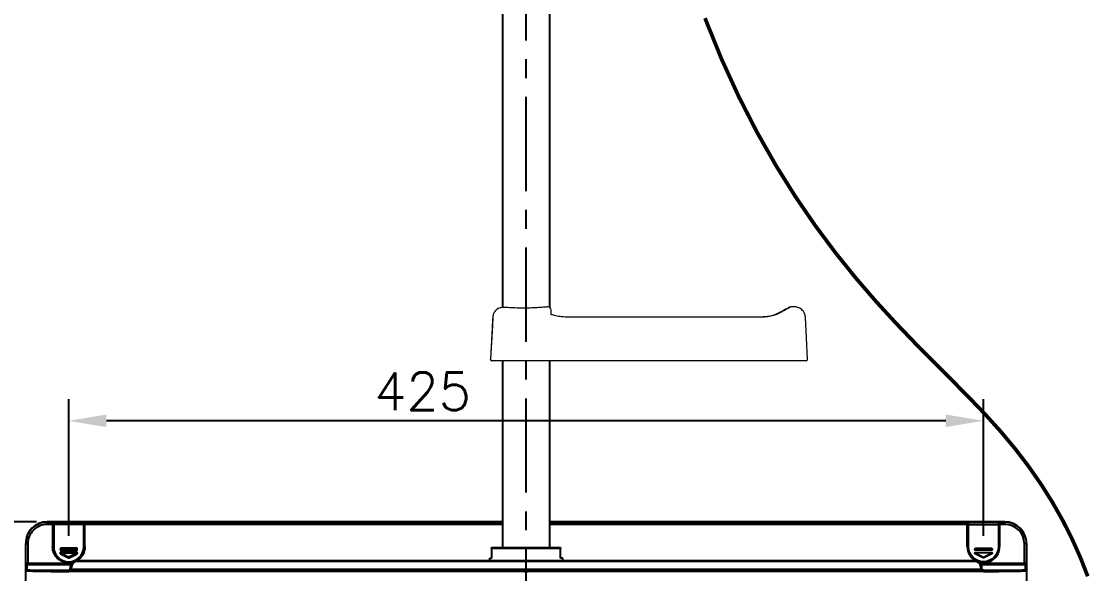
# Model space of a CAD drawing. Extents: x -4069 to -3649, y -4303 to -3709.
# Drawn here: x -3984.9 to -3885.6, y -4115 to -4063.7 of the extents above; entities that cross this region are included whole.
import ezdxf

# ---------------------------------------------------------------- set-up
doc = ezdxf.new("R2010")
doc.units = 0
doc.header["$LTSCALE"] = 7
doc.linetypes.add('CENTER', pattern=[2, 1.25, -0.25, 0.25, -0.25])
doc.layers.get('0').update_dxf_attribs({"color": 2, "linetype": 'CONTINUOUS'})
for name, color, linetype in [('6', 7, 'CONTINUOUS'), ('CL', 1, 'CENTER'), ('DIM', 2, 'CONTINUOUS'), ('TXT', 4, 'CONTINUOUS')]:
    doc.layers.add(name, color=color, linetype=linetype)
doc.styles.add('GHS', font='ROMANS.shx', dxfattribs={"bigfont": 'GHS.shx'})

msp = doc.modelspace()

# ---------------------------------------------------------------- linework, layer by layer
at = {"color": 7, "linetype": 'Continuous', "lineweight": 15}
for p, q in [((-3935.62729, -4090.87986), (-3935.64216, -4090.46039)), ((-3913.0113, -4090.18351), (-3913.37204, -4090.18351)), ((-3941.05601, -4091.13411), (-3941.05605, -4091.1341)), ((-3916.3474, -4091.13414), (-3934.02631, -4091.13414)), ((-3916.3474, -4091.14568), (-3934.02631, -4091.14568)), ((-3916.34732, -4091.13414), (-3916.3474, -4091.13414)), ((-3941.26083, -4095.04351), (-3941.26064, -4095.03619)), ((-3941.26059, -4095.03619), (-3941.26078, -4095.04351)), ((-3941.26062, -4095.03618), (-3941.26059, -4095.03619)), ((-3916.05741, -4095.18352), (-3937.00624, -4095.18352))]:
    msp.add_line(p, q, dxfattribs=at)
at = {"color": 8, "linetype": 'Continuous', "lineweight": 15}
for p, q in [((-3934.02631, -4091.14568), (-3934.02631, -4091.13414)), ((-3916.3474, -4091.14568), (-3916.3474, -4091.13414))]:
    msp.add_line(p, q, dxfattribs=at)
at = {"color": 7, "linetype": 'Continuous', "lineweight": 15, "flags": 128}
for points in [[(-3940.58024, -4090.33704), (-3940.55698, -4090.3265), (-3940.54136, -4090.32322)], [(-3941.0561, -4091.13411), (-3941.09598, -4091.89489), (-3941.26067, -4095.03618)], [(-3941.05605, -4091.1341), (-3941.09593, -4091.89489), (-3941.26062, -4095.03618)], [(-3941.05601, -4091.13411), (-3941.06648, -4091.33383), (-3941.10836, -4092.13274), (-3941.26059, -4095.03619)], [(-3911.79758, -4095.03491), (-3911.90114, -4093.05869), (-3912.00189, -4091.13646)]]:
    msp.add_lwpolyline(points, dxfattribs=at)
at = {"color": 7, "linetype": 'Continuous', "lineweight": 15}
for centre, radius, start, end in [((-3935.94153, -4090.48351), 0.3, 0.0120266, 87.8482628), ((-3913.36212, -4090.48351), 0.3, 91.8331629, 118.7624376), ((-3911.93732, -4095.04351), 0.14, 270, 4.66385)]:
    msp.add_arc(centre, radius, start, end, dxfattribs=at)
at = {"color": 8, "linetype": 'Continuous', "lineweight": 15}
msp.add_arc((-3914.63789, -4091.0953), 0.24292, 83.7148601, 118.0749349, dxfattribs=at)
at = {"color": 7, "linetype": 'Continuous', "lineweight": 15}
for points, knots in [([(-3940.68744, -4090.41009), (-3940.76752, -4090.48943), (-3940.92767, -4090.6481), (-3941.03336, -4090.91541), (-3941.05044, -4091.08039), (-3941.05601, -4091.13411)], [0, 0, 0, 0, 0.40278338, 0.80556631, 1, 1, 1, 1]), ([(-3940.58024, -4090.33708), (-3940.58359, -4090.33877), (-3940.59039, -4090.34221), (-3940.61163, -4090.35504), (-3940.6389, -4090.37316), (-3940.66536, -4090.39245), (-3940.68191, -4090.40567), (-3940.68744, -4090.41009)], [0, 0, 0, 0, 0.19333901, 0.3919785, 0.61099087, 0.8698705, 1, 1, 1, 1]), ([(-3939.98145, -4090.23246), (-3940.12933, -4090.24046), (-3940.40442, -4090.25533), (-3940.52464, -4090.31123), (-3940.58024, -4090.33708)], [0, 0, 0, 0, 0.53755999, 1, 1, 1, 1]), ([(-3935.94153, -4090.1852), (-3935.96353, -4090.18723), (-3936.03043, -4090.19343), (-3936.32847, -4090.21961), (-3936.89127, -4090.25831), (-3937.61194, -4090.28861), (-3938.4047, -4090.29667), (-3939.17698, -4090.27917), (-3939.69419, -4090.25197), (-3939.92768, -4090.23611), (-3939.98145, -4090.23246)], [0, 0, 0, 0, 0.07204871, 0.21912678, 0.36659236, 0.51434409, 0.66174921, 0.80872237, 0.95595078, 1, 1, 1, 1]), ([(-3935.93035, -4090.18375), (-3935.93041, -4090.18376), (-3935.9309, -4090.18379), (-3935.93148, -4090.18383), (-3935.93251, -4090.18392), (-3935.93365, -4090.18403), (-3935.93336, -4090.18401), (-3935.94374, -4090.18496), (-3935.94604, -4090.18517)], [0, 0, 0, 0, 0.00179367, 0.0156607, 0.04540278, 0.14450172, 0.81079274, 1, 1, 1, 1]), ([(-3935.93387, -4090.18405), (-3935.93385, -4090.18405), (-3935.93374, -4090.18404), (-3935.93925, -4090.18456), (-3935.9441, -4090.18501)], [0, 0, 0, 0, 0.12160157, 1, 1, 1, 1]), ([(-3935.94153, -4090.1852), (-3935.94127, -4090.18516), (-3935.93581, -4090.18436), (-3935.93216, -4090.18385), (-3935.92931, -4090.18373), (-3935.93013, -4090.18373), (-3935.93013, -4090.18373)], [0, 0, 0, 0, 0.035453289, 0.725119463, 0.999916493, 1, 1, 1, 1]), ([(-3913.50909, -4090.22198), (-3913.5104, -4090.22272), (-3913.51425, -4090.22488), (-3913.56279, -4090.25192), (-3913.67254, -4090.31218), (-3913.83826, -4090.40199), (-3914.05826, -4090.51955), (-3914.33636, -4090.66624), (-3914.57145, -4090.78786), (-3914.72413, -4090.86683), (-3914.75101, -4090.88074)], [0, 0, 0, 0, 0.0759177, 0.22172287, 0.36806664, 0.51633411, 0.66603824, 0.81669112, 0.9677237, 1, 1, 1, 1]), ([(-3912.00504, -4091.13598), (-3912.01081, -4091.06968), (-3912.02345, -4090.9244), (-3912.11104, -4090.70687), (-3912.25015, -4090.50752), (-3912.42633, -4090.35549), (-3912.60988, -4090.25561), (-3912.79043, -4090.20176), (-3912.92458, -4090.18112), (-3912.99633, -4090.18515), (-3913.01145, -4090.18599)], [0, 0, 0, 0, 0.12992033, 0.28468052, 0.45296781, 0.60213952, 0.73670589, 0.85923142, 0.97034078, 1, 1, 1, 1]), ([(-3934.50906, -4091.1154), (-3934.60804, -4091.10644), (-3934.8106, -4091.08811), (-3935.08465, -4091.04335), (-3935.32457, -4090.98969), (-3935.51204, -4090.93125), (-3935.59572, -4090.8962), (-3935.62729, -4090.87986)], [0, 0, 0, 0, 0.160148328, 0.327756947, 0.495688913, 0.662658644, 0.814603281, 0.814603281, 0.814603281, 0.814603281]), ([(-3934.02632, -4091.13203), (-3934.0755, -4091.13241), (-3934.23336, -4091.13363), (-3934.39869, -4091.12669), (-3934.50444, -4091.11587), (-3934.50906, -4091.1154)], [0, 0, 0, 0, 0.30204118, 0.96950883, 1, 1, 1, 1]), ([(-3914.61129, -4090.85384), (-3914.72083, -4090.89991), (-3914.93953, -4090.9919), (-3915.48347, -4091.09759), (-3915.98035, -4091.14184), (-3916.27189, -4091.14489), (-3916.3474, -4091.14568)], [0, 0, 0, 0, 0.30150207, 0.60194972, 0.89690285, 1, 1, 1, 1]), ([(-3915.84502, -4091.11208), (-3915.89559, -4091.11649), (-3916.05057, -4091.12998), (-3916.22379, -4091.13656), (-3916.34048, -4091.13381), (-3916.34731, -4091.13365)], [0, 0, 0, 0, 0.31318042, 0.95977873, 1, 1, 1, 1]), ([(-3914.75309, -4090.87984), (-3914.76923, -4090.88816), (-3914.81317, -4090.9108), (-3914.94486, -4090.95815), (-3915.14025, -4091.01168), (-3915.39164, -4091.06112), (-3915.63124, -4091.0963), (-3915.79091, -4091.10809), (-3915.84502, -4091.11208)], [0, 0, 0, 0, 0.10435288, 0.2840019, 0.4798458, 0.68543793, 0.89338074, 1, 1, 1, 1]), ([(-3941.1197, -4095.18352), (-3941.12005, -4095.18351), (-3941.13632, -4095.18344), (-3941.17116, -4095.17733), (-3941.21452, -4095.15133), (-3941.24275, -4095.11559), (-3941.25805, -4095.07959), (-3941.25988, -4095.05578), (-3941.26083, -4095.04351)], [0, 0, 0, 0, 0.00483959, 0.22565544, 0.48076017, 0.6816044, 0.83600883, 1, 1, 1, 1]), ([(-3941.26078, -4095.04351), (-3941.25984, -4095.05578), (-3941.258, -4095.07959), (-3941.2427, -4095.11559), (-3941.21447, -4095.15133), (-3941.17111, -4095.17733), (-3941.13627, -4095.18344), (-3941.11999, -4095.18351), (-3941.11964, -4095.18352)], [0, 0, 0, 0, 0.16397673, 0.31837828, 0.51921808, 0.77432943, 0.99515963, 1, 1, 1, 1]), ([(-3939.55442, -4095.18352), (-3939.71223, -4095.18352), (-3940.02785, -4095.18352), (-3940.40951, -4095.18352), (-3940.71674, -4095.18352), (-3941.00627, -4095.18352), (-3941.07561, -4095.18352), (-3941.11964, -4095.18352)], [0, 0, 0, 0, 0.17158426, 0.34316808, 0.51878324, 0.69439796, 1, 1, 1, 1]), ([(-3937.00624, -4095.18352), (-3937.16681, -4095.18352), (-3937.48794, -4095.18352), (-3937.95629, -4095.18352), (-3938.39704, -4095.18352), (-3938.7993, -4095.18352), (-3939.14856, -4095.18352), (-3939.39644, -4095.18352), (-3939.51357, -4095.18352), (-3939.55442, -4095.18352)], [0, 0, 0, 0, 0.15304015, 0.30607936, 0.45912429, 0.61216908, 0.76512967, 0.91809101, 1, 1, 1, 1]), ([(-3913.50924, -4095.18352), (-3913.58889, -4095.18352), (-3913.7482, -4095.18352), (-3914.07113, -4095.18352), (-3914.44634, -4095.18352), (-3914.86773, -4095.18352), (-3915.32307, -4095.18352), (-3915.72533, -4095.18352), (-3915.97155, -4095.18352), (-3916.05741, -4095.18352)], [0, 0, 0, 0, 0.15304073, 0.30608026, 0.45912594, 0.61217113, 0.76513196, 0.91809376, 1, 1, 1, 1]), ([(-3911.94138, -4095.18352), (-3911.94844, -4095.18352), (-3911.9632, -4095.18352), (-3912.11131, -4095.18352), (-3912.33984, -4095.18352), (-3912.64381, -4095.18352), (-3913.02501, -4095.18352), (-3913.34783, -4095.18352), (-3913.50924, -4095.18352)], [0, 0, 0, 0, 0.16767384, 0.35044781, 0.51094631, 0.67144549, 0.8357221, 1, 1, 1, 1])]:
    msp.add_open_spline(points, degree=3, knots=knots, dxfattribs=at)
at = {"color": 8, "linetype": 'Continuous', "lineweight": 15}
msp.add_open_spline([(-3913.37204, -4090.18903), (-3913.36979, -4090.18778), (-3913.36231, -4090.1836), (-3913.43789, -4090.22565), (-3913.62674, -4090.32952), (-3913.9817, -4090.52386), (-3914.40024, -4090.74322), (-3914.61129, -4090.85384)], degree=3, knots=[0, 0, 0, 0, 0.078174185, 0.260173278, 0.442177742, 0.71871236, 1, 1, 1, 1], dxfattribs=at)
at = {"layer": '6', "color": 7, "linetype": 'Continuous'}
for p, q in [((-3940.16053, -4021.41877), (-3940.16053, -4090.24313)), ((-3935.76053, -4090.24427), (-3935.76053, -4021.41615)), ((-3940.16053, -4095.18352), (-3940.16053, -4112.52965)), ((-3935.76053, -4112.52965), (-3935.76053, -4095.18352)), ((-3940.1605, -4110.15204), (-3982.46053, -4110.15204)), ((-3978.68053, -4110.16251), (-3982.24053, -4110.16251)), ((-3982.24053, -4110.16251), (-3982.24053, -4110.16792)), ((-3981.96053, -4110.16792), (-3982.24053, -4110.16792)), ((-3978.76052, -4110.16251), (-3982.16054, -4110.16251)), ((-3981.96053, -4110.18352), (-3981.96053, -4110.16792)), ((-3981.96053, -4110.18352), (-3981.96053, -4110.38349)), ((-3981.96053, -4110.38349), (-3981.96053, -4112.45204)), ((-3981.93529, -4110.22773), (-3981.93529, -4110.22671)), ((-3981.93529, -4110.22774), (-3981.93529, -4111.1971)), ((-3981.85953, -4110.18352), (-3979.06153, -4110.18352)), ((-3978.98578, -4110.22671), (-3978.98577, -4110.22774)), ((-3978.98577, -4110.22774), (-3978.98577, -4111.1971)), ((-3978.96053, -4110.16792), (-3978.68053, -4110.16792)), ((-3978.96053, -4110.18352), (-3978.96053, -4110.16792)), ((-3978.96053, -4110.38349), (-3978.96053, -4110.18352)), ((-3978.96053, -4112.45204), (-3978.96053, -4110.38349)), ((-3978.68053, -4110.16792), (-3978.68053, -4110.16251)), ((-3893.46053, -4110.15204), (-3935.76056, -4110.15204)), ((-3897.24053, -4110.16251), (-3893.68053, -4110.16251)), ((-3897.24053, -4110.16792), (-3897.24053, -4110.16251)), ((-3896.96053, -4110.16792), (-3897.24053, -4110.16792)), ((-3897.16054, -4110.16251), (-3893.76052, -4110.16251)), ((-3896.96053, -4110.18352), (-3896.96053, -4110.16792)), ((-3896.96053, -4110.38349), (-3896.96053, -4110.18352)), ((-3896.96053, -4112.45204), (-3896.96053, -4110.38349)), ((-3896.93529, -4110.22671), (-3896.93529, -4110.22774)), ((-3896.93529, -4110.22774), (-3896.93529, -4111.1971)), ((-3894.06153, -4110.18352), (-3896.85953, -4110.18352)), ((-3893.98577, -4110.22773), (-3893.98578, -4110.22671)), ((-3893.98577, -4110.22774), (-3893.98577, -4111.1971)), ((-3893.96053, -4110.18352), (-3893.96053, -4110.16792)), ((-3893.96053, -4110.16792), (-3893.68053, -4110.16792)), ((-3893.96053, -4110.38349), (-3893.96053, -4110.18352)), ((-3893.96053, -4110.38349), (-3893.96053, -4112.45204)), ((-3893.68053, -4110.16251), (-3893.68053, -4110.16792)), ((-3981.93632, -4111.25709), (-3981.96053, -4111.25709)), ((-3981.94053, -4111.2613), (-3981.96053, -4111.2613)), ((-3981.94053, -4111.2613), (-3981.93632, -4111.25709)), ((-3981.94053, -4111.2613), (-3981.94053, -4111.2855)), ((-3978.96053, -4111.25709), (-3978.98474, -4111.25709)), ((-3978.98053, -4111.2613), (-3978.98474, -4111.25709)), ((-3978.98053, -4111.2613), (-3978.96053, -4111.2613)), ((-3978.98053, -4111.2613), (-3978.98053, -4111.2855)), ((-3896.96053, -4111.25709), (-3896.93632, -4111.25709)), ((-3896.94053, -4111.2613), (-3896.96053, -4111.2613)), ((-3896.94053, -4111.2613), (-3896.93632, -4111.25709)), ((-3896.94053, -4111.2613), (-3896.94053, -4111.2855)), ((-3893.98474, -4111.25709), (-3893.96053, -4111.25709)), ((-3893.98053, -4111.2613), (-3893.98474, -4111.25709)), ((-3893.98053, -4111.2613), (-3893.98053, -4111.2855)), ((-3893.98053, -4111.2613), (-3893.96053, -4111.2613)), ((-3984.46053, -4112.18376), (-3984.46053, -4112.15234)), ((-3984.46053, -4114.22491), (-3984.46053, -4112.18376)), ((-3981.93416, -4111.68398), (-3981.93135, -4111.69807)), ((-3981.92657, -4111.99693), (-3981.92657, -4112.45204)), ((-3978.9945, -4112.45204), (-3978.9945, -4111.99693)), ((-3978.98972, -4111.69807), (-3978.98691, -4111.68398)), ((-3941.16053, -4112.53204), (-3934.76053, -4112.53204)), ((-3896.93135, -4111.69807), (-3896.93416, -4111.68398)), ((-3896.92657, -4112.45204), (-3896.92657, -4111.99693)), ((-3893.9945, -4111.99693), (-3893.9945, -4112.45204)), ((-3893.98691, -4111.68398), (-3893.98972, -4111.69807)), ((-3891.46053, -4112.15234), (-3891.46053, -4112.18376)), ((-3891.46053, -4112.18376), (-3891.46053, -4114.22491)), ((-3981.26053, -4112.66864), (-3981.26053, -4112.70864)), ((-3981.2332, -4113.1023), (-3980.48736, -4113.47522)), ((-3979.7147, -4112.98864), (-3981.20637, -4112.98864)), ((-3979.74053, -4112.58864), (-3981.18053, -4112.58864)), ((-3981.18053, -4112.78864), (-3979.74053, -4112.78864)), ((-3980.4337, -4113.47522), (-3979.68786, -4113.1023)), ((-3979.66053, -4112.70864), (-3979.66053, -4112.66864)), ((-3941.36053, -4113.53204), (-3941.16053, -4113.53204)), ((-3941.36053, -4113.53204), (-3941.36053, -4113.7284)), ((-3941.16053, -4112.63204), (-3941.16053, -4113.53204)), ((-3934.76053, -4112.63204), (-3941.16053, -4112.63204)), ((-3934.76053, -4113.53204), (-3934.76053, -4112.63204)), ((-3934.56053, -4113.53204), (-3934.76053, -4113.53204)), ((-3934.56053, -4113.7284), (-3934.56053, -4113.53204)), ((-3896.26053, -4112.70864), (-3896.26053, -4112.66864)), ((-3895.48736, -4113.47522), (-3896.2332, -4113.1023)), ((-3896.20637, -4112.98864), (-3894.7147, -4112.98864)), ((-3896.18053, -4112.58864), (-3894.74053, -4112.58864)), ((-3894.74053, -4112.78864), (-3896.18053, -4112.78864)), ((-3894.68786, -4113.1023), (-3895.4337, -4113.47522)), ((-3894.66053, -4112.66864), (-3894.66053, -4112.70864)), ((-3984.46053, -4114.68223), (-3984.46053, -4114.22491)), ((-3981.06053, -4113.78967), (-3981.06053, -4113.82082)), ((-3981.06053, -4113.82082), (-3981.06053, -4113.82681)), ((-3981.05005, -4113.79051), (-3981.05005, -4113.83134)), ((-3980.3184, -4114.53766), (-3980.29551, -4114.27609)), ((-3979.69777, -4113.72838), (-3896.22329, -4113.72838)), ((-3895.60266, -4114.53766), (-3895.62556, -4114.27609)), ((-3894.87101, -4113.79051), (-3894.87101, -4113.83134)), ((-3894.86053, -4113.78967), (-3894.86053, -4113.82082)), ((-3894.86053, -4113.82082), (-3894.86053, -4113.82681)), ((-3891.46053, -4114.22491), (-3891.46053, -4114.68223)), ((-3984.46053, -4128.65204), (-3984.46053, -4114.68223)), ((-3895.70228, -4114.64637), (-3980.21878, -4114.64637)), ((-3891.46053, -4114.68223), (-3891.46053, -4128.65204))]:
    msp.add_line(p, q, dxfattribs=at)
at = {"layer": '6', "color": 3, "linetype": 'Continuous'}
for p, q in [((-3982.46053, -4110.15204), (-3982.46053, -4110.18352)), ((-3982.46053, -4110.18352), (-3981.96053, -4110.18352)), ((-3982.46053, -4110.18352), (-3982.46053, -4110.38349)), ((-3981.96053, -4110.38349), (-3982.46053, -4110.38349)), ((-3982.15633, -4110.16672), (-3982.16054, -4110.16251)), ((-3982.15633, -4110.16672), (-3982.15633, -4110.16792)), ((-3981.87633, -4110.16672), (-3982.15633, -4110.16672)), ((-3981.96053, -4110.22671), (-3981.93529, -4110.22671)), ((-3981.91952, -4110.24351), (-3981.93529, -4110.22774)), ((-3981.91712, -4112.45204), (-3981.91712, -4110.38349)), ((-3981.85713, -4110.38349), (-3981.91712, -4110.38349)), ((-3981.87633, -4110.16672), (-3981.85953, -4110.18352)), ((-3979.06393, -4110.38349), (-3981.85713, -4110.38349)), ((-3981.85713, -4110.38349), (-3981.85713, -4112.45204)), ((-3979.06393, -4112.45204), (-3979.06393, -4110.38349)), ((-3979.06393, -4110.38349), (-3979.00394, -4110.38349)), ((-3979.06153, -4110.18352), (-3979.04473, -4110.16672)), ((-3978.76473, -4110.16672), (-3979.04473, -4110.16672)), ((-3979.00394, -4110.38349), (-3979.00394, -4112.45204)), ((-3978.98577, -4110.22774), (-3979.00154, -4110.24351)), ((-3978.98578, -4110.22671), (-3978.96053, -4110.22671)), ((-3978.96053, -4110.18352), (-3940.16044, -4110.18352)), ((-3940.16044, -4110.38349), (-3978.96053, -4110.38349)), ((-3978.76052, -4110.16251), (-3978.76473, -4110.16672)), ((-3978.76473, -4110.16792), (-3978.76473, -4110.16672)), ((-3935.76063, -4110.18352), (-3896.96053, -4110.18352)), ((-3896.96053, -4110.38349), (-3935.76063, -4110.38349)), ((-3897.16054, -4110.16251), (-3897.15633, -4110.16672)), ((-3897.15633, -4110.16672), (-3896.87633, -4110.16672)), ((-3897.15633, -4110.16792), (-3897.15633, -4110.16672)), ((-3896.93529, -4110.22671), (-3896.96053, -4110.22671)), ((-3896.93529, -4110.22774), (-3896.91952, -4110.24351)), ((-3896.91712, -4110.38349), (-3896.91712, -4112.45204)), ((-3896.85713, -4110.38349), (-3896.91712, -4110.38349)), ((-3896.85953, -4110.18352), (-3896.87633, -4110.16672)), ((-3896.85713, -4112.45204), (-3896.85713, -4110.38349)), ((-3896.85713, -4110.38349), (-3894.06393, -4110.38349)), ((-3894.06393, -4110.38349), (-3894.06393, -4112.45204)), ((-3894.06393, -4110.38349), (-3894.00394, -4110.38349)), ((-3894.04473, -4110.16672), (-3894.06153, -4110.18352)), ((-3894.04473, -4110.16672), (-3893.76473, -4110.16672)), ((-3894.00394, -4112.45204), (-3894.00394, -4110.38349)), ((-3894.00154, -4110.24351), (-3893.98577, -4110.22774)), ((-3893.96053, -4110.22671), (-3893.98578, -4110.22671)), ((-3893.96053, -4110.18352), (-3893.46053, -4110.18352)), ((-3893.46053, -4110.38349), (-3893.96053, -4110.38349)), ((-3893.76473, -4110.16672), (-3893.76052, -4110.16251)), ((-3893.76473, -4110.16672), (-3893.76473, -4110.16792)), ((-3893.46053, -4110.18352), (-3893.46053, -4110.15204)), ((-3893.46053, -4110.18352), (-3893.46053, -4110.38349)), ((-3981.96053, -4111.1971), (-3981.93529, -4111.1971)), ((-3978.98577, -4111.1971), (-3978.96053, -4111.1971)), ((-3896.93529, -4111.1971), (-3896.96053, -4111.1971)), ((-3893.96053, -4111.1971), (-3893.98577, -4111.1971)), ((-3984.46053, -4112.18376), (-3984.26053, -4112.18376)), ((-3984.26053, -4112.18376), (-3984.26053, -4113.97115)), ((-3981.92657, -4112.45204), (-3981.91712, -4112.45204)), ((-3981.85713, -4112.45204), (-3981.91712, -4112.45204)), ((-3979.06393, -4112.45204), (-3979.00394, -4112.45204)), ((-3979.00394, -4112.45204), (-3978.9945, -4112.45204)), ((-3896.91712, -4112.45204), (-3896.92657, -4112.45204)), ((-3896.85713, -4112.45204), (-3896.91712, -4112.45204)), ((-3894.06393, -4112.45204), (-3894.00394, -4112.45204)), ((-3893.9945, -4112.45204), (-3894.00394, -4112.45204)), ((-3891.46053, -4112.18376), (-3891.66053, -4112.18376)), ((-3891.66053, -4113.97115), (-3891.66053, -4112.18376)), ((-3981.26053, -4112.66864), (-3981.22053, -4112.66864)), ((-3981.26053, -4112.70864), (-3981.22053, -4112.70864)), ((-3981.2332, -4113.1023), (-3981.21531, -4113.06653)), ((-3981.22053, -4112.70864), (-3981.22053, -4112.66864)), ((-3980.46948, -4113.43944), (-3981.21531, -4113.06653)), ((-3981.20637, -4112.98864), (-3981.20637, -4113.02864)), ((-3981.20637, -4113.02864), (-3979.7147, -4113.02864)), ((-3981.18053, -4112.58864), (-3981.18053, -4112.62864)), ((-3981.18053, -4112.62864), (-3979.74053, -4112.62864)), ((-3979.74053, -4112.74864), (-3981.18053, -4112.74864)), ((-3981.18053, -4112.78864), (-3981.18053, -4112.74864)), ((-3980.48736, -4113.47522), (-3980.46948, -4113.43944)), ((-3979.70575, -4113.06653), (-3980.45159, -4113.43944)), ((-3980.4337, -4113.47522), (-3980.45159, -4113.43944)), ((-3979.74053, -4112.58864), (-3979.74053, -4112.62864)), ((-3979.74053, -4112.78864), (-3979.74053, -4112.74864)), ((-3979.7147, -4112.98864), (-3979.7147, -4113.02864)), ((-3979.68786, -4113.1023), (-3979.70575, -4113.06653)), ((-3979.70053, -4112.66864), (-3979.70053, -4112.70864)), ((-3979.66053, -4112.66864), (-3979.70053, -4112.66864)), ((-3979.66053, -4112.70864), (-3979.70053, -4112.70864)), ((-3896.26053, -4112.66864), (-3896.22053, -4112.66864)), ((-3896.26053, -4112.70864), (-3896.22053, -4112.70864)), ((-3896.2332, -4113.1023), (-3896.21531, -4113.06653)), ((-3896.22053, -4112.66864), (-3896.22053, -4112.70864)), ((-3896.21531, -4113.06653), (-3895.46948, -4113.43944)), ((-3896.20637, -4112.98864), (-3896.20637, -4113.02864)), ((-3894.7147, -4113.02864), (-3896.20637, -4113.02864)), ((-3896.18053, -4112.58864), (-3896.18053, -4112.62864)), ((-3894.74053, -4112.62864), (-3896.18053, -4112.62864)), ((-3896.18053, -4112.74864), (-3894.74053, -4112.74864)), ((-3896.18053, -4112.78864), (-3896.18053, -4112.74864)), ((-3895.48736, -4113.47522), (-3895.46948, -4113.43944)), ((-3895.45159, -4113.43944), (-3894.70575, -4113.06653)), ((-3895.4337, -4113.47522), (-3895.45159, -4113.43944)), ((-3894.74053, -4112.58864), (-3894.74053, -4112.62864)), ((-3894.74053, -4112.78864), (-3894.74053, -4112.74864)), ((-3894.7147, -4112.98864), (-3894.7147, -4113.02864)), ((-3894.68786, -4113.1023), (-3894.70575, -4113.06653)), ((-3894.66053, -4112.66864), (-3894.70053, -4112.66864)), ((-3894.70053, -4112.70864), (-3894.70053, -4112.66864)), ((-3894.66053, -4112.70864), (-3894.70053, -4112.70864)), ((-3984.36053, -4114.13088), (-3984.36053, -4114.58225)), ((-3984.26053, -4114.13113), (-3984.26053, -4113.97115)), ((-3984.26053, -4113.97115), (-3980.1789, -4113.97115)), ((-3980.26426, -4114.13113), (-3984.26053, -4114.13113)), ((-3980.19589, -4114.27957), (-3980.21878, -4114.54114)), ((-3980.21878, -4114.54114), (-3895.70228, -4114.54114)), ((-3980.21878, -4114.64637), (-3980.21878, -4114.54114)), ((-3979.69777, -4113.72838), (-3979.69777, -4113.82315)), ((-3896.22329, -4113.82315), (-3979.69777, -4113.82315)), ((-3896.22329, -4113.72838), (-3896.22329, -4113.82315)), ((-3895.74217, -4113.97115), (-3891.66053, -4113.97115)), ((-3895.72518, -4114.27957), (-3895.70228, -4114.54114)), ((-3895.70228, -4114.64637), (-3895.70228, -4114.54114)), ((-3891.66053, -4114.13113), (-3895.6568, -4114.13113)), ((-3891.66053, -4114.13113), (-3891.66053, -4113.97115)), ((-3891.56053, -4114.58225), (-3891.56053, -4114.13088)), ((-3980.46053, -4114.65032), (-3980.46053, -4114.75031)), ((-3980.46053, -4114.65032), (-3895.46053, -4114.65032)), ((-3938.10854, -4114.75031), (-3980.46053, -4114.75031)), ((-3980.42016, -4114.63905), (-3980.41959, -4114.61713)), ((-3895.46053, -4114.75031), (-3937.81252, -4114.75031)), ((-3895.50147, -4114.61713), (-3895.5009, -4114.63905)), ((-3895.46053, -4114.65032), (-3895.46053, -4114.75031))]:
    msp.add_line(p, q, dxfattribs=at)
at = {"layer": '6', "color": 7, "linetype": 'Continuous', "extrusion": (0, 0, -1)}
for centre, radius, start, end in [((3980.46053, -4112.45204), 1.5, 257.41125, 0), ((3980.46053, -4112.45204), 1.46604, 294.158791, 0), ((3980.46053, -4112.45204), 1.46604, 180, 240.660329), ((3980.46053, -4112.45204), 1.5, 180, 238.311565), ((3896.20637, -4113.04864), 0.06, 296.565051, 90), ((3896.18053, -4112.66864), 0.08, 0, 90), ((3896.18053, -4112.70864), 0.08, 270, 0), ((3895.46053, -4113.42155), 0.06, 243.434949, 296.565051), ((3894.74053, -4112.66864), 0.08, 90, 180), ((3894.74053, -4112.70864), 0.08, 180, 270), ((3894.7147, -4113.04864), 0.06, 90, 243.434949), ((3980.46053, -4112.45204), 1.46254, 254.795672, 293.770687)]:
    msp.add_arc(centre, radius, start, end, dxfattribs=at)
at = {"layer": '6', "color": 3, "linetype": 'Continuous', "extrusion": (0, 0, -1)}
for centre, radius, start, end in [((3980.46053, -4112.45204), 1.45659, 254.244378, 0), ((3980.46053, -4112.45204), 1.45659, 180, 241.512186), ((3895.46053, -4112.45204), 1.3966, 180, 0), ((3981.20637, -4113.04864), 0.02, 296.565051, 90), ((3981.18053, -4112.66864), 0.04, 0, 90), ((3981.18053, -4112.70864), 0.04, 270, 0), ((3980.46053, -4113.42155), 0.02, 243.434949, 296.565051), ((3979.74053, -4112.66864), 0.04, 90, 180), ((3979.74053, -4112.70864), 0.04, 180, 270), ((3979.7147, -4113.04864), 0.02, 90, 243.434949)]:
    msp.add_arc(centre, radius, start, end, dxfattribs=at)
at = {"layer": '6', "color": 3, "linetype": 'Continuous'}
for centre, radius, start, end in [((-3980.46053, -4112.45204), 1.3966, 180, 0), ((-3895.46053, -4112.45204), 1.45659, 180, 241.512186), ((-3895.46053, -4112.45204), 1.45659, 254.244378, 0), ((-3896.20637, -4113.04864), 0.02, 90, 243.434949), ((-3896.18053, -4112.66864), 0.04, 90, 180), ((-3896.18053, -4112.70864), 0.04, 180, 270), ((-3895.46053, -4113.42155), 0.02, 243.434949, 296.565051), ((-3894.74053, -4112.66864), 0.04, 0, 90), ((-3894.74053, -4112.70864), 0.04, 270, 0), ((-3894.7147, -4113.04864), 0.02, 296.565051, 90)]:
    msp.add_arc(centre, radius, start, end, dxfattribs=at)
at = {"layer": '6', "color": 7, "linetype": 'Continuous'}
for centre, radius, start, end in [((-3895.46053, -4112.45204), 1.5, 180, 238.311565), ((-3895.46053, -4112.45204), 1.46604, 180, 240.660329), ((-3895.46053, -4112.45204), 1.5, 257.41125, 0), ((-3895.46053, -4112.45204), 1.46604, 294.158791, 0), ((-3981.20637, -4113.04864), 0.06, 90, 243.434949), ((-3981.18053, -4112.66864), 0.08, 90, 180), ((-3981.18053, -4112.70864), 0.08, 180, 270), ((-3980.46053, -4113.42155), 0.06, 243.434949, 296.565051), ((-3979.74053, -4112.66864), 0.08, 0, 90), ((-3979.74053, -4112.70864), 0.08, 270, 0), ((-3979.7147, -4113.04864), 0.06, 296.565051, 90), ((-3895.46053, -4112.45204), 1.46254, 254.795672, 293.770687)]:
    msp.add_arc(centre, radius, start, end, dxfattribs=at)
at = {"layer": '6', "color": 7, "linetype": 'Continuous', "extrusion": (0.000914781, 0, -1)}
msp.add_arc((3980.21722, -4114.54637, -3.60237), 0.1, 270, 5, dxfattribs=at)
at = {"layer": '6', "color": 7, "linetype": 'Continuous', "extrusion": (0.000914781, 0, 1)}
msp.add_arc((-3895.70055, -4114.54637, -3.60237), 0.1, 270, 5, dxfattribs=at)
at = {"layer": '6', "color": 7, "linetype": 'Continuous'}
for centre, major_axis, ratio, start_param, end_param in [((-3982.46053, -4112.15234), (0, 2.0003), 0.999848, 0, 1.57079633), ((-3982.46053, -4112.18376), (0, 2.00024), 0.999878, 0, 1.57079633), ((-3982.16052, -4110.22252, -31.4), (-0.04244, 0.04244), 0.999695, 5.49793944, 5.92587383), ((-3981.87633, -4110.22671), (0.02304, 0.05563), 0.975619, 0.40150187, 1.95484493), ((-3979.04473, -4110.22671), (-0.02304, 0.05563), 0.975619, 4.32834038, 5.88168343), ((-3978.76054, -4110.22252, -31.4), (-0.04244, -0.04244), 0.999695, 3.49890413, 3.92683852), ((-3897.16052, -4110.22252), (-0.04244, 0.04244), 0.999695, 5.49793944, 5.92587383), ((-3896.87633, -4110.22671), (0.02304, 0.05563), 0.975619, 0.40150187, 1.95484493), ((-3894.04473, -4110.22671), (-0.02304, 0.05563), 0.975619, 4.32834038, 5.88168343), ((-3893.76054, -4110.22252), (0.04244, 0.04244), 0.999695, 6.64049678, 7.06843118), ((-3893.46053, -4112.15234), (0, 2.0003), 0.999848, 4.71238898, 6.28318531), ((-3893.46053, -4112.18376), (0, 2.00024), 0.999878, 4.71238898, 6.28318531), ((-3981.93634, -4111.19709), (0, 0.06), 0.017452, 3.15897763, 4.712305), ((-3978.98472, -4111.19709), (0, -0.06), 0.017452, 4.71245359, 6.2658197), ((-3896.93634, -4111.19709), (0, -0.06), 0.017452, 0.01736561, 1.57073171), ((-3893.98472, -4111.19709), (0, 0.06), 0.017452, 1.57088031, 3.12420767), ((-3979.69779, -4114.32838), (0.42576, 0.42278), 0.99996, 0.78887913, 2.272409), ((-3896.22327, -4114.32838), (-0.42576, 0.42278), 0.99996, 4.01077631, 5.49430617), ((-3980.46053, -4114.68223), (4, 0), 0.017019, 3.14159265, 4.6737572), ((-3980.46053, -4114.58225), (3.9, 0), 0.017455, 3.14159265, 4.71238898), ((-3980.03003, -4114.63904), (0.39013, 0.00001), 0.017489, 3.1411335, 4.08163668), ((-3980.10007, -4112.04635), (0.23076, 2.64002), 0.000104, 2.83365315, 2.96107649), ((-3895.89103, -4114.63904), (-0.39013, 0.00001), 0.017489, 2.22840089, 3.14205181), ((-3895.82099, -4112.04635), (-0.23076, 2.64002), 0.000104, 3.32210882, 3.44953215), ((-3895.46053, -4114.58225), (3.9, 0), 0.017455, 4.71238898, 6.28318531), ((-3895.46053, -4114.68223), (4, 0), 0.017019, 4.89639302, 6.28318531)]:
    msp.add_ellipse(centre, major_axis=major_axis, ratio=ratio, start_param=start_param, end_param=end_param, dxfattribs=at)
at = {"layer": '6', "color": 3, "linetype": 'Continuous'}
for centre, major_axis, ratio, start_param, end_param in [((-3982.46053, -4112.18376, -30), (0, -1.80027), 0.999848, 3.14159265, 4.71238898), ((-3982.15633, -4110.22671), (0.04243, 0.04243), 0.999695, 0.78555046, 0.98591159), ((-3981.85953, -4110.24351), (0.04243, 0.04243), 0.999695, 0.78555046, 2.3560422), ((-3979.06153, -4110.24351), (-0.04243, 0.04243), 0.999695, 3.92714311, 5.49763485), ((-3978.76473, -4110.22671), (0.04243, -0.04243), 0.999695, 2.15568106, 2.3560422), ((-3897.15633, -4110.22671), (-0.04243, -0.04243), 0.999695, 3.92714311, 4.12750424), ((-3896.85953, -4110.24351), (0.04243, 0.04243), 0.999695, 0.78555046, 2.3560422), ((-3894.06153, -4110.24351), (-0.04243, 0.04243), 0.999695, 3.92714311, 5.49763485), ((-3893.76473, -4110.22671), (-0.04243, 0.04243), 0.999695, 5.29727372, 5.49763485), ((-3893.46053, -4112.18376, -30), (0, -1.80027), 0.999848, 1.57079633, 3.14159265), ((-3984.36053, -4113.9709), (0.00081, 0.16), 0.277775, 3.15976101, 4.71379098), ((-3984.26053, -4114.12484), (0.36, 0), 0.017455, 4.43090891, 4.71238898), ((-3984.26053, -4113.96487), (0.2, 0), 0.031419, 4.43090891, 4.71238898), ((-3980.21878, -4114.54637), (-0.09962, 0.00872), 0.052137, 4.71695286, 6.28409785), ((-3980.19589, -4114.28481), (-0.09962, 0.00872), 0.052137, 4.71695286, 6.28409785), ((-3979.69779, -4114.32315), (0.35511, 0.35201), 0.999952, 0.78974984, 2.2732797), ((-3896.22327, -4114.32315), (-0.35511, 0.35201), 0.999952, 4.00990561, 5.49343547), ((-3895.72518, -4114.28481), (0.09962, 0.00872), 0.052137, 6.28227277, 7.84941776), ((-3895.70228, -4114.54637), (0.09962, 0.00872), 0.052137, 6.28227277, 7.84941776), ((-3891.66053, -4113.96487), (0.2, 0), 0.031419, 4.71238898, 4.99386905), ((-3891.66053, -4114.12484), (0.36, 0), 0.017455, 4.71238898, 4.99386905), ((-3891.56053, -4113.9709), (-0.00081, 0.16), 0.277775, 1.56939433, 3.12342429), ((-3984.36053, -4114.68223), (0.1, 0), 0.999848, 1.57079633, 3.14159265), ((-3980.46053, -4114.68223), (4, 0), 0.017019, 4.67375722, 4.71238898), ((-3980.42016, -4114.69904), (-0.05998, 0.00157), 0.999848, 4.48842362, 4.73860085), ((-3979.32922, -4114.61716), (-1.09037, 0.00002), 0.017463, 5.86169239, 6.28272774), ((-3980.41959, -4114.67712), (-0.05998, 0.00157), 0.999848, 3.78560348, 4.73860085), ((-3896.59185, -4114.61716), (1.09037, 0.00002), 0.017463, 0.00045757, 0.42149292), ((-3895.50147, -4114.67712), (-0.05998, -0.00157), 0.999848, 4.68617711, 5.63917448), ((-3895.5009, -4114.69904), (-0.05998, -0.00157), 0.999848, 4.68617711, 4.93635435), ((-3895.46053, -4114.68223), (4, 0), 0.017019, 4.71238898, 4.89639304), ((-3891.56053, -4114.68223), (-0.1, 0), 0.999848, 3.14159265, 4.71238898)]:
    msp.add_ellipse(centre, major_axis=major_axis, ratio=ratio, start_param=start_param, end_param=end_param, dxfattribs=at)
at = {"layer": '6', "color": 7, "linetype": 'Continuous'}
for points, degree, knots in [([(-3981.91712, -4110.38349), (-3981.91712, -4110.35585), (-3981.91731, -4110.33047), (-3981.91749, -4110.30491), (-3981.91782, -4110.28536), (-3981.91816, -4110.26567), (-3981.9186, -4110.25485), (-3981.91904, -4110.24401), (-3981.91952, -4110.24351)], 2, [0, 0, 0, 0.25, 0.25, 0.5, 0.5, 0.75, 0.75, 1, 1, 1]), ([(-3979.00154, -4110.24351), (-3979.00202, -4110.24401), (-3979.00246, -4110.25485), (-3979.0029, -4110.26578), (-3979.00324, -4110.28536), (-3979.00358, -4110.30508), (-3979.00376, -4110.33047), (-3979.00394, -4110.35596), (-3979.00394, -4110.38349)], 2, [0, 0, 0, 0.25, 0.25, 0.5, 0.5, 0.75, 0.75, 1, 1, 1]), ([(-3896.91952, -4110.24351), (-3896.91921, -4110.24583), (-3896.91871, -4110.24948), (-3896.91816, -4110.26796), (-3896.91768, -4110.29159), (-3896.91723, -4110.32914), (-3896.91716, -4110.36537), (-3896.91712, -4110.38349)], 3, [0, 0, 0, 0, 0.24971536, 0.39300455, 0.50062908, 0.75031958, 1, 1, 1, 1]), ([(-3894.00394, -4110.38349), (-3894.0039, -4110.36536), (-3894.00385, -4110.33683), (-3894.00354, -4110.30481), (-3894.00314, -4110.27713), (-3894.00249, -4110.25057), (-3894.00185, -4110.24586), (-3894.00154, -4110.24351)], 3, [0, 0, 0, 0, 0.24968285, 0.39295701, 0.50057488, 0.75028221, 1, 1, 1, 1]), ([(-3984.36053, -4114.13088), (-3984.37271, -4114.13072), (-3984.38276, -4114.13261), (-3984.39115, -4114.13509), (-3984.40126, -4114.13809), (-3984.40936, -4114.14209), (-3984.41625, -4114.14642), (-3984.42863, -4114.15421), (-3984.43727, -4114.16322), (-3984.4438, -4114.17249), (-3984.45331, -4114.186), (-3984.45829, -4114.20031), (-3984.45994, -4114.21464), (-3984.46032, -4114.21789), (-3984.46051, -4114.22114), (-3984.46053, -4114.22439), (-3984.46053, -4114.22457), (-3984.46053, -4114.22474), (-3984.46053, -4114.22491)], 3, [0, 0, 0, 0, 0.12128667, 0.12128667, 0.12128667, 0.26661102, 0.26661102, 0.26661102, 0.52819768, 0.52819768, 0.52819768, 0.9092897, 0.9092897, 0.9092897, 0.99542875, 0.99542875, 0.99542875, 1, 1, 1, 1]), ([(-3980.31793, -4114.53766), (-3980.31804, -4114.53886), (-3980.31813, -4114.54012), (-3980.31819, -4114.54144), (-3980.31829, -4114.54355), (-3980.31834, -4114.54583), (-3980.31829, -4114.54818), (-3980.31827, -4114.54964), (-3980.31821, -4114.55115), (-3980.31811, -4114.55263), (-3980.31795, -4114.55524), (-3980.31768, -4114.55783), (-3980.31735, -4114.56022), (-3980.31719, -4114.56138), (-3980.31701, -4114.56251), (-3980.31682, -4114.5636), (-3980.3158, -4114.56943), (-3980.31446, -4114.57426), (-3980.313, -4114.57856), (-3980.31231, -4114.58061), (-3980.31158, -4114.58254), (-3980.31082, -4114.5844), (-3980.3079, -4114.59152), (-3980.3045, -4114.5976), (-3980.30064, -4114.6032), (-3980.29204, -4114.61569), (-3980.28103, -4114.62593), (-3980.2672, -4114.63367), (-3980.25681, -4114.63948), (-3980.24462, -4114.6439), (-3980.2307, -4114.64562), (-3980.22676, -4114.64611), (-3980.22269, -4114.64637), (-3980.21848, -4114.64637)], 3, [0, 0, 0, 0, 0.01692312, 0.01692312, 0.01692312, 0.04433628, 0.04433628, 0.04433628, 0.06134247, 0.06134247, 0.06134247, 0.09152731, 0.09152731, 0.09152731, 0.10608642, 0.10608642, 0.10608642, 0.18555115, 0.18555115, 0.18555115, 0.22293372, 0.22293372, 0.22293372, 0.36677957, 0.36677957, 0.36677957, 0.68946896, 0.68946896, 0.68946896, 0.93192803, 0.93192803, 0.93192803, 1, 1, 1, 1]), ([(-3891.46053, -4114.22491), (-3891.46053, -4114.22474), (-3891.46053, -4114.22457), (-3891.46053, -4114.22439), (-3891.46055, -4114.22114), (-3891.46075, -4114.21789), (-3891.46112, -4114.21464), (-3891.46277, -4114.20031), (-3891.46776, -4114.186), (-3891.47726, -4114.17249), (-3891.48379, -4114.16322), (-3891.49244, -4114.15421), (-3891.50482, -4114.14642), (-3891.5117, -4114.14209), (-3891.5198, -4114.13809), (-3891.52992, -4114.13509), (-3891.53831, -4114.13261), (-3891.54835, -4114.13072), (-3891.56053, -4114.13088)], 3, [0, 0, 0, 0, 0.00457125, 0.00457125, 0.00457125, 0.0907103, 0.0907103, 0.0907103, 0.47180232, 0.47180232, 0.47180232, 0.73338898, 0.73338898, 0.73338898, 0.87871333, 0.87871333, 0.87871333, 1, 1, 1, 1])]:
    msp.add_open_spline(points, degree=degree, knots=knots, dxfattribs=at)
at = {"layer": '6', "color": 3, "linetype": 'Continuous'}
for points in [[(-3981.85953, -4110.18352), (-3981.85873, -4110.18532), (-3981.85793, -4110.27993), (-3981.85713, -4110.38349)], [(-3979.06393, -4110.38349), (-3979.06313, -4110.27993), (-3979.06233, -4110.18532), (-3979.06153, -4110.18352)], [(-3896.85713, -4110.38349), (-3896.85713, -4110.27587), (-3896.85822, -4110.18539), (-3896.85953, -4110.18352)], [(-3894.06153, -4110.18352), (-3894.06284, -4110.18539), (-3894.06393, -4110.27587), (-3894.06393, -4110.38349)]]:
    msp.add_open_spline(points, degree=3, dxfattribs=at)
at = {"layer": '6', "color": 7, "linetype": 'Continuous'}
for points, weights in [([(-3981.94053, -4111.2855), (-3981.94053, -4111.50392), (-3981.93796, -4111.66495), (-3981.93416, -4111.68398)], [1, 0.824851557873, 0.824851557873, 1]), ([(-3978.98691, -4111.68398), (-3978.98311, -4111.66495), (-3978.98053, -4111.50392), (-3978.98053, -4111.2855)], [1, 0.824851557873, 0.824851557873, 1]), ([(-3896.93416, -4111.68398), (-3896.93796, -4111.66495), (-3896.94053, -4111.50392), (-3896.94053, -4111.2855)], [1, 0.824851557873, 0.824851557873, 1]), ([(-3893.98053, -4111.2855), (-3893.98053, -4111.50392), (-3893.98311, -4111.66495), (-3893.98691, -4111.68398)], [1, 0.824851557873, 0.824851557873, 1]), ([(-3981.93135, -4111.69807), (-3981.9285, -4111.71234), (-3981.92657, -4111.83312), (-3981.92657, -4111.99693)], [1, 0.824851557873, 0.824851557873, 1]), ([(-3978.9945, -4111.99693), (-3978.9945, -4111.83312), (-3978.99256, -4111.71234), (-3978.98972, -4111.69807)], [1, 0.824851557873, 0.824851557873, 1]), ([(-3896.92657, -4111.99693), (-3896.92657, -4111.83312), (-3896.9285, -4111.71234), (-3896.93135, -4111.69807)], [1, 0.824851557873, 0.824851557873, 1]), ([(-3893.98972, -4111.69807), (-3893.99256, -4111.71234), (-3893.9945, -4111.83312), (-3893.9945, -4111.99693)], [1, 0.824851557873, 0.824851557873, 1]), ([(-3981.05005, -4113.79051), (-3981.05354, -4113.79024), (-3981.05704, -4113.78996), (-3981.06053, -4113.78967)], [1, 0.999995453728, 0.999995453728, 1]), ([(-3894.87101, -4113.79051), (-3894.86752, -4113.79024), (-3894.86402, -4113.78996), (-3894.86053, -4113.78967)], [1, 0.999995453728, 0.999995453728, 1])]:
    msp.add_rational_spline(points, weights, degree=3, dxfattribs=at)
for points in [[(-3941.16053, -4112.63204), (-3941.16053, -4112.59404), (-3941.16053, -4112.56041), (-3941.16053, -4112.53204)], [(-3934.76053, -4112.53204), (-3934.76053, -4112.56032), (-3934.76053, -4112.59394), (-3934.76053, -4112.63204)], [(-3938.10854, -4114.75031), (-3938.00987, -4114.75031), (-3937.91119, -4114.75031), (-3937.81252, -4114.75031)]]:
    msp.add_open_spline(points, degree=3, dxfattribs=at)
at = {"layer": '6', "color": 3, "linetype": 'Continuous'}
for points, knots in [([(-3984.46053, -4114.22491), (-3984.46053, -4114.2245), (-3984.46053, -4114.2241), (-3984.46053, -4114.2237), (-3984.46051, -4114.21489), (-3984.46022, -4114.20609), (-3984.45968, -4114.1973), (-3984.4573, -4114.15883), (-3984.45007, -4114.12021), (-3984.43636, -4114.08391), (-3984.42692, -4114.05889), (-3984.41426, -4114.03444), (-3984.39657, -4114.01358), (-3984.38648, -4114.00169), (-3984.37448, -4113.99075), (-3984.36031, -4113.9828), (-3984.35557, -4113.98014), (-3984.35055, -4113.97781), (-3984.34531, -4113.97594), (-3984.33623, -4113.97269), (-3984.32621, -4113.97081), (-3984.31609, -4113.9709)], [0, 0, 0, 0, 0.00390585, 0.00390585, 0.00390585, 0.08882071, 0.08882071, 0.08882071, 0.46290685, 0.46290685, 0.46290685, 0.72050119, 0.72050119, 0.72050119, 0.86690383, 0.86690383, 0.86690383, 0.91525358, 0.91525358, 0.91525358, 1, 1, 1, 1]), ([(-3891.60498, -4113.9709), (-3891.59485, -4113.97081), (-3891.58484, -4113.97269), (-3891.57575, -4113.97594), (-3891.57051, -4113.97781), (-3891.5655, -4113.98014), (-3891.56076, -4113.9828), (-3891.54658, -4113.99075), (-3891.53458, -4114.00169), (-3891.5245, -4114.01358), (-3891.5068, -4114.03444), (-3891.49414, -4114.05889), (-3891.4847, -4114.08391), (-3891.47099, -4114.12021), (-3891.46376, -4114.15883), (-3891.46138, -4114.1973), (-3891.46084, -4114.20609), (-3891.46056, -4114.21489), (-3891.46053, -4114.2237), (-3891.46053, -4114.2241), (-3891.46053, -4114.2245), (-3891.46053, -4114.22491)], [0, 0, 0, 0, 0.08474642, 0.08474642, 0.08474642, 0.13309617, 0.13309617, 0.13309617, 0.27949881, 0.27949881, 0.27949881, 0.53709315, 0.53709315, 0.53709315, 0.91117929, 0.91117929, 0.91117929, 0.99609415, 0.99609415, 0.99609415, 1, 1, 1, 1]), ([(-3980.28983, -4114.64475), (-3980.2924, -4114.6411), (-3980.29483, -4114.63733), (-3980.29711, -4114.63345), (-3980.30245, -4114.62437), (-3980.30705, -4114.61455), (-3980.31082, -4114.60378), (-3980.3143, -4114.59386), (-3980.31715, -4114.58284), (-3980.31896, -4114.57081), (-3980.31939, -4114.56799), (-3980.31976, -4114.5651), (-3980.32006, -4114.56218)], [0, 0, 0, 0, 0.16785697, 0.16785697, 0.16785697, 0.55644283, 0.55644283, 0.55644283, 0.9168976, 0.9168976, 0.9168976, 1, 1, 1, 1]), ([(-3895.63096, -4114.64436), (-3895.62849, -4114.64084), (-3895.62615, -4114.6372), (-3895.62395, -4114.63345), (-3895.61861, -4114.62437), (-3895.61402, -4114.61455), (-3895.61025, -4114.60378), (-3895.60677, -4114.59386), (-3895.60391, -4114.58284), (-3895.6021, -4114.57081), (-3895.60168, -4114.56799), (-3895.60131, -4114.5651), (-3895.601, -4114.56218)], [0, 0, 0, 0, 0.16283912, 0.16283912, 0.16283912, 0.55376817, 0.55376817, 0.55376817, 0.91639649, 0.91639649, 0.91639649, 1, 1, 1, 1])]:
    msp.add_open_spline(points, degree=3, knots=knots, dxfattribs=at)
at = {"layer": 'CL'}
msp.add_line((-3937.96053, -4135.42939), (-3937.96053, -3887.31074), dxfattribs=at)
at = {"layer": 'CL', "const_width": 0.35}
msp.add_lwpolyline([(-3921.33708, -4063.35743), (-3919.81577, -4067.11933), (-3918.19755, -4070.65281), (-3916.49837, -4073.96532), (-3914.73415, -4077.06431), (-3912.92081, -4079.95721), (-3911.07429, -4082.65148), (-3909.2105, -4085.15455), (-3907.34538, -4087.47388), (-3905.494, -4089.61973), (-3903.66803, -4091.61378), (-3901.87829, -4093.48052), (-3900.13559, -4095.24444), (-3898.45075, -4096.93005), (-3896.83459, -4098.56184), (-3895.29793, -4100.16431), (-3893.85158, -4101.76195), (-3892.50429, -4103.37517), (-3891.25653, -4105.00792), (-3890.10668, -4106.66009), (-3889.05314, -4108.33155), (-3888.09431, -4110.02215), (-3887.22857, -4111.73178), (-3886.45432, -4113.46029), (-3885.76995, -4115.20757)], dxfattribs=at)
at = {"layer": 'DIM'}
for p, q in [((-3980.46053, -4111.45204), (-3980.46053, -4098.76337)), ((-3895.46053, -4111.45204), (-3895.46053, -4098.76337)), ((-3898.96053, -4100.76337), (-3976.96053, -4100.76337)), ((-3984.46053, -4110.15204), (-4013.39613, -4110.15204)), ((-3983.46053, -4110.15204), (-4004.16528, -4110.15204))]:
    msp.add_line(p, q, dxfattribs=at)
for points in [[(-3976.96053, -4100.18004), (-3976.96053, -4101.3467), (-3980.46053, -4100.76337)], [(-3898.96053, -4100.18004), (-3898.96053, -4101.3467), (-3895.46053, -4100.76337)]]:
    msp.add_solid(points, dxfattribs=at)
at = {"layer": 'TXT'}
msp.add_lwpolyline([(-3937.96033, -4097.00841, 0, 0, 0), (-3937.96033, -4111.53204, 0.4, 0.4, 0)], format="xyseb", dxfattribs=at)

# ---------------------------------------------------------------- texts
at = {"layer": 'DIM', "insert": (-3947.57508, -4098.01337), "char_height": 3.5, "attachment_point": 5, "style": 'GHS'}
msp.add_mtext('\\A1;425', dxfattribs=at)

doc.saveas('drawing.dxf')
